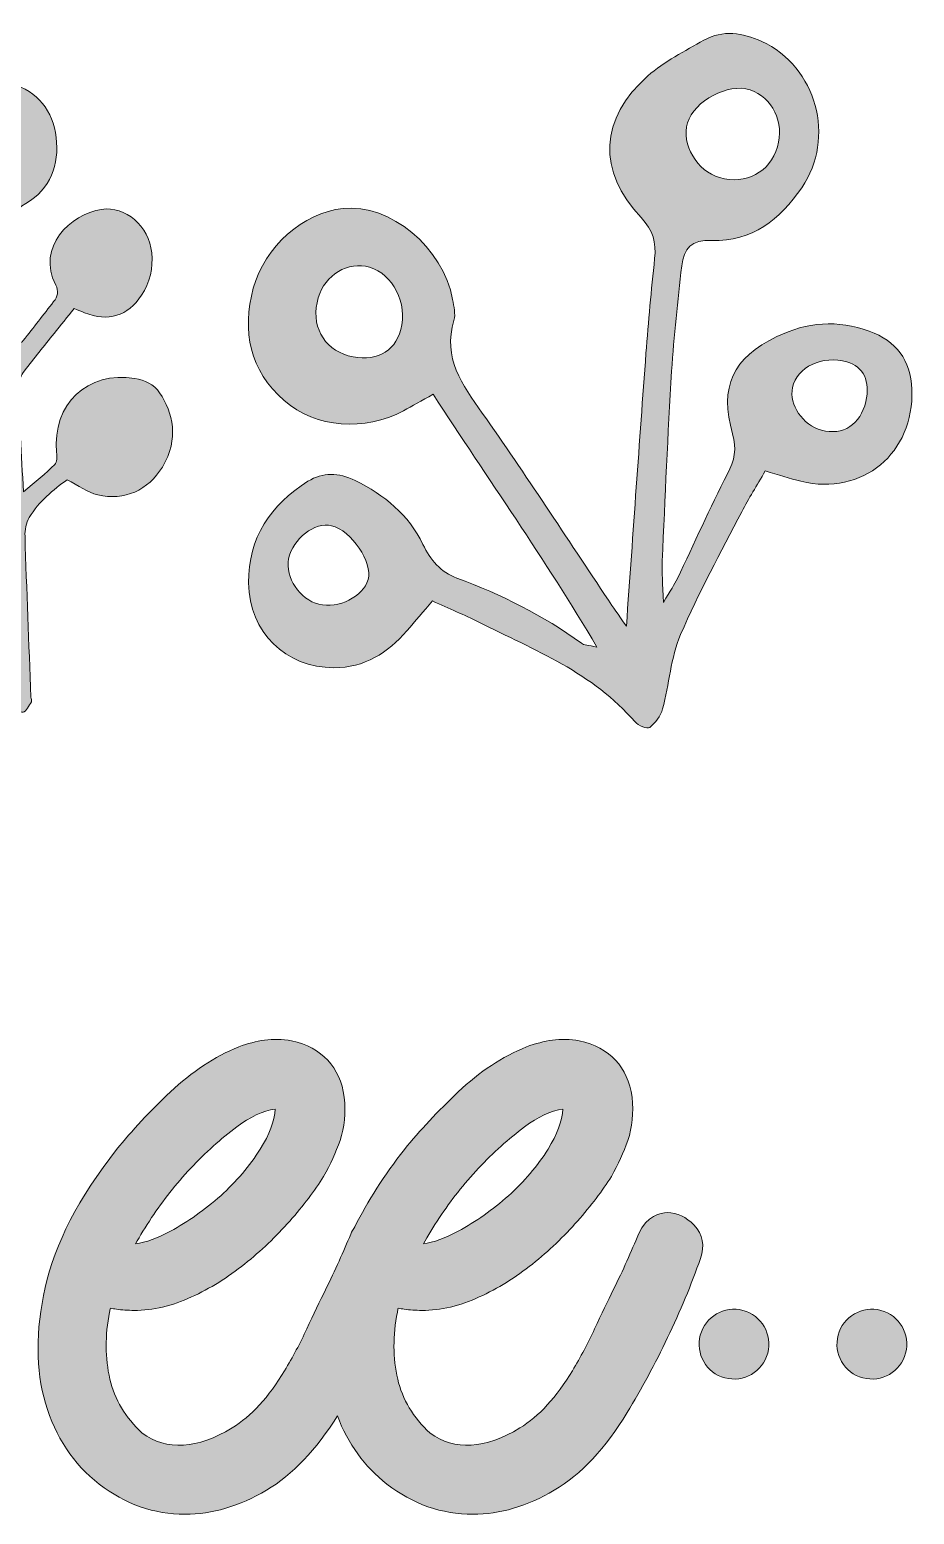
# Model space of a CAD drawing. Header units: inches. Extents: x 73 to 1007, y -1004 to -77.
# Drawn here: x 579 to 767.6, y -402.5 to -86.1 of the extents above; entities that cross this region are included whole.
import ezdxf

# ---------------------------------------------------------------- set-up
doc = ezdxf.new("R2010")
doc.units = ezdxf.units.IN
doc.header["$MEASUREMENT"] = 0
doc.layers.add('Layer 1', color=7, linetype='Continuous')

# ---------------------------------------------------------------- blocks, each defined once
blk = doc.blocks.new('block 2')
at = {"layer": 'Layer 1', "true_color": 0xffffff}
h = blk.add_hatch(color=7, dxfattribs=at)
h.dxf.hatch_style = 2
edge = h.paths.add_edge_path()
edge.add_spline(control_points=[(593.82, -396.08), (599.33, -400.36), (605.49, -402.53), (612.12, -402.53), (617.88, -402.53), (623.71, -400.81), (629.47, -397.4), (635.02, -394.12), (640.1, -388.78), (644.6, -381.53), (646.83, -387.48), (650.38, -392.36), (655.16, -396.08), (660.68, -400.36), (666.85, -402.53), (673.48, -402.53), (679.23, -402.53), (685.06, -400.81), (690.82, -397.4), (696.54, -394.02), (701.77, -388.45), (706.37, -380.85), (709.42, -375.81), (712.32, -370.44), (714.98, -364.88), (717.66, -359.28), (720.02, -353.6), (721.99, -347.99), (722.94, -345.37), (722.46, -342.85), (720.62, -340.9), (720.62, -340.9), (720.62, -340.89), (720.62, -340.89), (718.96, -339.12), (717.03, -338.23), (714.9, -338.23), (713.41, -338.23), (710.62, -338.82), (708.77, -342.84), (708.02, -344.63), (707.2, -346.54), (706.3, -348.56), (705.42, -350.55), (704.44, -352.61), (703.41, -354.67), (702.22, -357.05), (700.88, -359.86), (699.42, -363.01), (698.01, -366.03), (696.42, -369.03), (694.68, -371.92), (691.31, -377.54), (687.54, -381.65), (683.49, -384.13), (676.14, -388.61), (669.52, -389), (664.34, -385.25), (660.76, -381.9), (658.44, -378.03), (657.45, -373.73), (656.41, -369.22), (656.38, -364.44), (657.38, -359.44), (657.42, -359.18), (657.48, -358.9), (657.55, -358.61), (657.99, -358.68), (658.41, -358.75), (658.82, -358.81), (659.99, -358.98), (661.26, -359.07), (662.61, -359.07), (666.61, -359.07), (670.72, -358.11), (674.84, -356.21), (678.79, -354.4), (682.6, -352.03), (686.16, -349.19), (689.65, -346.39), (692.89, -343.31), (695.78, -340.03), (698.67, -336.75), (701.09, -333.57), (703.01, -330.51), (704.44, -327.98), (705.61, -325.39), (706.5, -322.82), (707.45, -320.03), (707.76, -316.97), (707.41, -313.62), (706.48, -307.14), (702.71, -303.1), (696.15, -301.59), (694.19, -301.24), (692.26, -301.2), (690.41, -301.46), (688.65, -301.72), (686.81, -302.19), (684.9, -302.88), (679.78, -304.96), (674.88, -308.19), (670.36, -312.48), (666, -316.61), (662.14, -320.74), (658.88, -324.77), (654.54, -330.29), (650.99, -335.83), (648.33, -341.24), (647.97, -341.76), (647.69, -342.26), (647.42, -342.84), (646.67, -344.63), (645.85, -346.54), (644.95, -348.56), (644.07, -350.55), (643.09, -352.61), (642.06, -354.67), (640.86, -357.07), (639.51, -359.88), (638.07, -363.01), (636.67, -366.02), (635.08, -369.02), (633.33, -371.92), (629.96, -377.54), (626.19, -381.65), (622.14, -384.13), (614.79, -388.61), (608.17, -389), (602.99, -385.25), (599.41, -381.9), (597.09, -378.03), (596.1, -373.73), (595.06, -369.22), (595.03, -364.44), (596.03, -359.44), (596.07, -359.18), (596.13, -358.9), (596.2, -358.61), (596.64, -358.68), (597.06, -358.75), (597.47, -358.81), (598.64, -358.98), (599.91, -359.07), (601.26, -359.07), (605.26, -359.07), (609.37, -358.11), (613.49, -356.21), (617.44, -354.4), (621.25, -352.03), (624.81, -349.19), (628.3, -346.39), (631.54, -343.31), (634.43, -340.03), (637.32, -336.75), (639.74, -333.57), (641.66, -330.51), (643.09, -327.98), (644.26, -325.39), (645.15, -322.82), (646.1, -320.03), (646.41, -316.97), (646.06, -313.62), (645.13, -307.14), (641.36, -303.1), (634.79, -301.59), (632.85, -301.24), (630.92, -301.2), (629.06, -301.46), (627.3, -301.72), (625.46, -302.19), (623.55, -302.88), (618.42, -304.96), (613.53, -308.2), (609.01, -312.48), (604.64, -316.62), (600.78, -320.75), (597.53, -324.77), (589.47, -335.01), (584.34, -344.9), (582.3, -354.17), (580.25, -363.49), (580.26, -371.79), (582.35, -378.85), (584.46, -386.02), (588.32, -391.82), (593.82, -396.08)], knot_values=[0, 0, 0, 0, 1, 1, 1, 2, 2, 2, 3, 3, 3, 4, 4, 4, 5, 5, 5, 6, 6, 6, 7, 7, 7, 8, 8, 8, 9, 9, 9, 10, 10, 10, 11, 11, 11, 12, 12, 12, 13, 13, 13, 14, 14, 14, 15, 15, 15, 16, 16, 16, 17, 17, 17, 18, 18, 18, 19, 19, 19, 20, 20, 20, 21, 21, 21, 22, 22, 22, 23, 23, 23, 24, 24, 24, 25, 25, 25, 26, 26, 26, 27, 27, 27, 28, 28, 28, 29, 29, 29, 30, 30, 30, 31, 31, 31, 32, 32, 32, 33, 33, 33, 34, 34, 34, 35, 35, 35, 36, 36, 36, 37, 37, 37, 38, 38, 38, 39, 39, 39, 40, 40, 40, 41, 41, 41, 42, 42, 42, 43, 43, 43, 44, 44, 44, 45, 45, 45, 46, 46, 46, 47, 47, 47, 48, 48, 48, 49, 49, 49, 50, 50, 50, 51, 51, 51, 52, 52, 52, 53, 53, 53, 54, 54, 54, 55, 55, 55, 56, 56, 56, 57, 57, 57, 58, 58, 58, 59, 59, 59, 60, 60, 60, 61, 61, 61, 62, 62, 62, 62], degree=3, periodic=1)
edge = h.paths.add_edge_path()
edge.add_spline(control_points=[(662.91, -344.89), (663.87, -343.18), (665.02, -341.3), (666.35, -339.28), (668.75, -335.64), (671.55, -332.11), (674.67, -328.77), (677.79, -325.44), (681.09, -322.46), (684.5, -319.93), (687.32, -317.83), (690.05, -316.56), (692.68, -316.14), (692.51, -318.72), (691.44, -321.59), (689.51, -324.67), (687.24, -328.29), (684.39, -331.63), (681.06, -334.62), (677.68, -337.63), (674.09, -340.17), (670.37, -342.17), (667.6, -343.67), (665.1, -344.58), (662.91, -344.89)], knot_values=[0, 0, 0, 0, 1, 1, 1, 2, 2, 2, 3, 3, 3, 4, 4, 4, 5, 5, 5, 6, 6, 6, 7, 7, 7, 8, 8, 8, 8], degree=3, periodic=1)
edge = h.paths.add_edge_path()
edge.add_spline(control_points=[(601.56, -344.89), (602.52, -343.18), (603.67, -341.3), (605, -339.28), (607.4, -335.65), (610.2, -332.11), (613.32, -328.77), (616.44, -325.44), (619.74, -322.46), (623.15, -319.93), (625.97, -317.83), (628.7, -316.56), (631.33, -316.14), (631.15, -318.72), (630.09, -321.59), (628.16, -324.67), (625.89, -328.28), (623.05, -331.63), (619.71, -334.62), (616.33, -337.63), (612.74, -340.17), (609.02, -342.17), (606.25, -343.67), (603.75, -344.58), (601.56, -344.89)], knot_values=[0, 0, 0, 0, 1, 1, 1, 2, 2, 2, 3, 3, 3, 4, 4, 4, 5, 5, 5, 6, 6, 6, 7, 7, 7, 8, 8, 8, 8], degree=3, periodic=1)
at = {"layer": 'Layer 1', "lineweight": 0}
for points, knots in [([(593.82, -396.08), (599.33, -400.36), (605.49, -402.53), (612.12, -402.53), (617.88, -402.53), (623.71, -400.81), (629.47, -397.4), (635.02, -394.12), (640.1, -388.78), (644.6, -381.53), (646.83, -387.48), (650.38, -392.36), (655.16, -396.08), (660.68, -400.36), (666.85, -402.53), (673.48, -402.53), (679.23, -402.53), (685.06, -400.81), (690.82, -397.4), (696.54, -394.02), (701.77, -388.45), (706.37, -380.85), (709.42, -375.81), (712.32, -370.44), (714.98, -364.88), (717.66, -359.28), (720.02, -353.6), (721.99, -347.99), (722.94, -345.37), (722.46, -342.85), (720.62, -340.9), (720.62, -340.9), (720.62, -340.89), (720.62, -340.89), (718.96, -339.12), (717.03, -338.23), (714.9, -338.23), (713.41, -338.23), (710.62, -338.82), (708.77, -342.84), (708.02, -344.63), (707.2, -346.54), (706.3, -348.56), (705.42, -350.55), (704.44, -352.61), (703.41, -354.67), (702.22, -357.05), (700.88, -359.86), (699.42, -363.01), (698.01, -366.03), (696.42, -369.03), (694.68, -371.92), (691.31, -377.54), (687.54, -381.65), (683.49, -384.13), (676.14, -388.61), (669.52, -389), (664.34, -385.25), (660.76, -381.9), (658.44, -378.03), (657.45, -373.73), (656.41, -369.22), (656.38, -364.44), (657.38, -359.44), (657.42, -359.18), (657.48, -358.9), (657.55, -358.61), (657.99, -358.68), (658.41, -358.75), (658.82, -358.81), (659.99, -358.98), (661.26, -359.07), (662.61, -359.07), (666.61, -359.07), (670.72, -358.11), (674.84, -356.21), (678.79, -354.4), (682.6, -352.03), (686.16, -349.19), (689.65, -346.39), (692.89, -343.31), (695.78, -340.03), (698.67, -336.75), (701.09, -333.57), (703.01, -330.51), (704.44, -327.98), (705.61, -325.39), (706.5, -322.82), (707.45, -320.03), (707.76, -316.97), (707.41, -313.62), (706.48, -307.14), (702.71, -303.1), (696.15, -301.59), (694.19, -301.24), (692.26, -301.2), (690.41, -301.46), (688.65, -301.72), (686.81, -302.19), (684.9, -302.88), (679.78, -304.96), (674.88, -308.19), (670.36, -312.48), (666, -316.61), (662.14, -320.74), (658.88, -324.77), (654.54, -330.29), (650.99, -335.83), (648.33, -341.24), (647.97, -341.76), (647.69, -342.26), (647.42, -342.84), (646.67, -344.63), (645.85, -346.54), (644.95, -348.56), (644.07, -350.55), (643.09, -352.61), (642.06, -354.67), (640.86, -357.07), (639.51, -359.88), (638.07, -363.01), (636.67, -366.02), (635.08, -369.02), (633.33, -371.92), (629.96, -377.54), (626.19, -381.65), (622.14, -384.13), (614.79, -388.61), (608.17, -389), (602.99, -385.25), (599.41, -381.9), (597.09, -378.03), (596.1, -373.73), (595.06, -369.22), (595.03, -364.44), (596.03, -359.44), (596.07, -359.18), (596.13, -358.9), (596.2, -358.61), (596.64, -358.68), (597.06, -358.75), (597.47, -358.81), (598.64, -358.98), (599.91, -359.07), (601.26, -359.07), (605.26, -359.07), (609.37, -358.11), (613.49, -356.21), (617.44, -354.4), (621.25, -352.03), (624.81, -349.19), (628.3, -346.39), (631.54, -343.31), (634.43, -340.03), (637.32, -336.75), (639.74, -333.57), (641.66, -330.51), (643.09, -327.98), (644.26, -325.39), (645.15, -322.82), (646.1, -320.03), (646.41, -316.97), (646.06, -313.62), (645.13, -307.14), (641.36, -303.1), (634.79, -301.59), (632.85, -301.24), (630.92, -301.2), (629.06, -301.46), (627.3, -301.72), (625.46, -302.19), (623.55, -302.88), (618.42, -304.96), (613.53, -308.2), (609.01, -312.48), (604.64, -316.62), (600.78, -320.75), (597.53, -324.77), (589.47, -335.01), (584.34, -344.9), (582.3, -354.17), (580.25, -363.49), (580.26, -371.79), (582.35, -378.85), (584.46, -386.02), (588.32, -391.82), (593.82, -396.08)], [0, 0, 0, 0, 1, 1, 1, 2, 2, 2, 3, 3, 3, 4, 4, 4, 5, 5, 5, 6, 6, 6, 7, 7, 7, 8, 8, 8, 9, 9, 9, 10, 10, 10, 11, 11, 11, 12, 12, 12, 13, 13, 13, 14, 14, 14, 15, 15, 15, 16, 16, 16, 17, 17, 17, 18, 18, 18, 19, 19, 19, 20, 20, 20, 21, 21, 21, 22, 22, 22, 23, 23, 23, 24, 24, 24, 25, 25, 25, 26, 26, 26, 27, 27, 27, 28, 28, 28, 29, 29, 29, 30, 30, 30, 31, 31, 31, 32, 32, 32, 33, 33, 33, 34, 34, 34, 35, 35, 35, 36, 36, 36, 37, 37, 37, 38, 38, 38, 39, 39, 39, 40, 40, 40, 41, 41, 41, 42, 42, 42, 43, 43, 43, 44, 44, 44, 45, 45, 45, 46, 46, 46, 47, 47, 47, 48, 48, 48, 49, 49, 49, 50, 50, 50, 51, 51, 51, 52, 52, 52, 53, 53, 53, 54, 54, 54, 55, 55, 55, 56, 56, 56, 57, 57, 57, 58, 58, 58, 59, 59, 59, 60, 60, 60, 61, 61, 61, 62, 62, 62, 62]), ([(601.56, -344.89), (602.52, -343.18), (603.67, -341.3), (605, -339.28), (607.4, -335.65), (610.2, -332.11), (613.32, -328.77), (616.44, -325.44), (619.74, -322.46), (623.15, -319.93), (625.97, -317.83), (628.7, -316.56), (631.33, -316.14), (631.15, -318.72), (630.09, -321.59), (628.16, -324.67), (625.89, -328.28), (623.05, -331.63), (619.71, -334.62), (616.33, -337.63), (612.74, -340.17), (609.02, -342.17), (606.25, -343.67), (603.75, -344.58), (601.56, -344.89)], [0, 0, 0, 0, 1, 1, 1, 2, 2, 2, 3, 3, 3, 4, 4, 4, 5, 5, 5, 6, 6, 6, 7, 7, 7, 8, 8, 8, 8]), ([(662.91, -344.89), (663.87, -343.18), (665.02, -341.3), (666.35, -339.28), (668.75, -335.64), (671.55, -332.11), (674.67, -328.77), (677.79, -325.44), (681.09, -322.46), (684.5, -319.93), (687.32, -317.83), (690.05, -316.56), (692.68, -316.14), (692.51, -318.72), (691.44, -321.59), (689.51, -324.67), (687.24, -328.29), (684.39, -331.63), (681.06, -334.62), (677.68, -337.63), (674.09, -340.17), (670.37, -342.17), (667.6, -343.67), (665.1, -344.58), (662.91, -344.89)], [0, 0, 0, 0, 1, 1, 1, 2, 2, 2, 3, 3, 3, 4, 4, 4, 5, 5, 5, 6, 6, 6, 7, 7, 7, 8, 8, 8, 8])]:
    blk.add_open_spline(points, degree=3, knots=knots, dxfattribs=at)
blk = doc.blocks.new('block 3')
at = {"layer": 'Layer 1', "true_color": 0xffffff}
h = blk.add_hatch(color=7, dxfattribs=at)
h.dxf.hatch_style = 2
edge = h.paths.add_edge_path()
edge.add_spline(control_points=[(706.19, -213.23), (707.65, -192.85), (708.96, -173.95), (710.37, -155.05), (710.87, -148.31), (711.51, -141.58), (712.22, -134.86), (712.59, -131.44), (711.9, -128.84), (709.32, -126.13), (699.95, -116.24), (700.48, -104.97), (710.77, -95.94), (714.29, -92.85), (718.6, -90.6), (722.73, -88.31), (726.76, -86.07), (730.97, -86.69), (735.03, -88.56), (746.75, -93.96), (750.85, -109.13), (743.57, -119.75), (738.91, -126.54), (732.99, -131.32), (724.41, -131), (720.1, -130.83), (718.38, -132.67), (717.98, -136.42), (717.18, -143.88), (716.29, -151.35), (715.83, -158.83), (715, -172.32), (714.44, -185.83), (713.84, -199.33), (713.73, -201.72), (713.95, -204.12), (714.07, -208.16), (715.63, -205.54), (716.45, -204.36), (717.06, -203.08), (720.63, -195.64), (723.97, -188.07), (727.76, -180.74), (729.26, -177.87), (729.74, -175.43), (728.83, -172.24), (725.96, -162.17), (728.86, -156.05), (738.27, -151.49), (744.65, -148.39), (751.23, -147.86), (757.95, -150.34), (763.7, -152.46), (766.8, -156.41), (767.04, -162.74), (767.57, -176.29), (756.54, -185.54), (743.41, -182.34), (741.02, -181.75), (738.68, -180.97), (735.79, -180.13), (733.96, -183.29), (732.25, -185.99), (730.8, -188.81), (726.34, -197.49), (721.57, -206.05), (717.75, -215.01), (715.64, -219.94), (715.31, -225.61), (713.91, -230.87), (713.51, -232.35), (712.37, -233.84), (711.16, -234.8), (710.69, -235.17), (708.7, -234.41), (708.03, -233.63), (699.09, -223.15), (686.57, -218.32), (674.77, -212.38), (671.67, -210.82), (668.46, -209.49), (664.84, -207.85), (662.91, -210.11), (661.18, -212.17), (659.42, -214.19), (655.3, -218.92), (650.33, -222.11), (643.86, -222.08), (633.52, -222.02), (625.83, -214.56), (625.67, -203.99), (625.52, -194.4), (630.41, -187.32), (638.32, -182.34), (641.44, -180.37), (644.88, -180.45), (648.36, -182.16), (654.61, -185.24), (659.79, -189.44), (662.83, -195.79), (664.43, -199.14), (666.57, -201.67), (670.08, -202.96), (679.52, -206.45), (688.44, -210.92), (696.6, -216.86), (697.14, -217.26), (698, -217.23), (699.91, -217.68), (688.78, -198.86), (676.71, -181.79), (665, -163.79), (662.46, -165.2), (660.57, -166.27), (658.66, -167.3), (650.44, -171.74), (639.99, -171.03), (633.26, -165.14), (625.91, -158.69), (624.22, -150.36), (626.67, -141.18), (629.06, -132.27), (637.32, -125.11), (645.81, -124.18), (655.81, -123.09), (667.18, -132.52), (669.14, -143.59), (669.4, -145.06), (669.83, -146.7), (669.43, -148.04), (667.02, -156.06), (671.18, -161.73), (675.48, -167.82), (684.74, -180.91), (693.44, -194.38), (702.38, -207.69), (703.34, -209.13), (704.33, -210.54), (706.19, -213.23)], knot_values=[0, 0, 0, 0, 1, 1, 1, 2, 2, 2, 3, 3, 3, 4, 4, 4, 5, 5, 5, 6, 6, 6, 7, 7, 7, 8, 8, 8, 9, 9, 9, 10, 10, 10, 11, 11, 11, 12, 12, 12, 13, 13, 13, 14, 14, 14, 15, 15, 15, 16, 16, 16, 17, 17, 17, 18, 18, 18, 19, 19, 19, 20, 20, 20, 21, 21, 21, 22, 22, 22, 23, 23, 23, 24, 24, 24, 25, 25, 25, 26, 26, 26, 27, 27, 27, 28, 28, 28, 29, 29, 29, 30, 30, 30, 31, 31, 31, 32, 32, 32, 33, 33, 33, 34, 34, 34, 35, 35, 35, 36, 36, 36, 37, 37, 37, 38, 38, 38, 39, 39, 39, 40, 40, 40, 41, 41, 41, 42, 42, 42, 43, 43, 43, 44, 44, 44, 45, 45, 45, 46, 46, 46, 46], degree=3, periodic=1)
edge = h.paths.add_edge_path()
edge.add_spline(control_points=[(738.41, -111.04), (739.93, -105.92), (737.28, -100.42), (732.55, -98.89), (727.88, -97.39), (720.68, -101.21), (719.23, -105.95), (717.86, -110.45), (721.24, -116.24), (726.05, -117.6), (731.65, -119.19), (736.8, -116.45), (738.41, -111.04)], knot_values=[0, 0, 0, 0, 1, 1, 1, 2, 2, 2, 3, 3, 3, 4, 4, 4, 4], degree=3, periodic=1)
edge = h.paths.add_edge_path()
edge.add_spline(control_points=[(646.92, -155.56), (652.43, -157.07), (656.83, -154.89), (658.11, -150.01), (659.58, -144.39), (656.45, -138.14), (651.43, -136.69), (646.87, -135.37), (641.94, -138.32), (640.51, -143.21), (638.84, -148.93), (641.51, -154.08), (646.92, -155.56)], knot_values=[0, 0, 0, 0, 1, 1, 1, 2, 2, 2, 3, 3, 3, 4, 4, 4, 4], degree=3, periodic=1)
edge = h.paths.add_edge_path()
edge.add_spline(control_points=[(643.35, -191.8), (639.77, -190.93), (635.07, -194.55), (634.2, -198.85), (633.41, -202.79), (636.57, -207.53), (640.65, -208.54), (644.77, -209.56), (650.09, -206.9), (651.13, -203.3), (652.2, -199.62), (647.6, -192.83), (643.35, -191.8)], knot_values=[0, 0, 0, 0, 1, 1, 1, 2, 2, 2, 3, 3, 3, 4, 4, 4, 4], degree=3, periodic=1)
edge = h.paths.add_edge_path()
edge.add_spline(control_points=[(747.78, -171.43), (752.35, -172.66), (756.1, -170.25), (757.24, -165.33), (758.24, -161.03), (756.74, -157.91), (753.21, -156.9), (747.97, -155.41), (742.53, -157.96), (741.61, -162.34), (740.83, -166.04), (743.75, -170.35), (747.78, -171.43)], knot_values=[0, 0, 0, 0, 1, 1, 1, 2, 2, 2, 3, 3, 3, 4, 4, 4, 4], degree=3, periodic=1)
h = blk.add_hatch(color=7, dxfattribs=at)
h.dxf.hatch_style = 2
edge = h.paths.add_edge_path()
edge.add_spline(control_points=[(563.76, -182.37), (562.16, -184.03), (561.1, -185.48), (559.73, -186.49), (554.81, -190.12), (547.32, -189.75), (542.8, -185.82), (538.27, -181.87), (537.35, -175.33), (540.51, -169.52), (543.18, -164.62), (550.29, -161.37), (555.67, -162.66), (559.18, -163.5), (561.84, -165.57), (563.17, -168.92), (563.98, -170.94), (564.66, -173.2), (564.6, -175.33), (564.52, -178.08), (565.63, -179.69), (567.78, -181.03), (569.34, -181.99), (570.78, -183.15), (572.67, -184.51), (572.77, -183.29), (572.89, -182.55), (572.87, -181.82), (572.68, -175.75), (572.42, -169.69), (572.29, -163.63), (572.25, -161.84), (571.73, -160.53), (570.25, -159.46), (566.75, -156.92), (563.3, -154.34), (559.9, -151.67), (558.38, -150.49), (557.05, -150.32), (555.5, -151.53), (554.49, -152.32), (553.4, -153.01), (552.29, -153.66), (548.5, -155.87), (544.67, -155.61), (540.96, -153.56), (537.27, -151.51), (536.17, -148.04), (536.27, -144.06), (536.47, -136.27), (540.67, -131.05), (547.84, -129.41), (550.85, -128.73), (553.38, -129.45), (555.59, -131.48), (559.1, -134.72), (560.74, -138.71), (559.75, -143.46), (559.24, -145.89), (559.92, -147.44), (561.96, -148.75), (564.21, -150.21), (566.28, -151.93), (568.46, -153.49), (569.28, -154.08), (570.17, -154.57), (571.46, -155.38), (571.36, -151.73), (571.31, -148.6), (571.19, -145.47), (571, -140.11), (570.75, -134.75), (570.57, -129.38), (570.46, -125.91), (570.48, -125.93), (567.18, -124.71), (561.97, -122.77), (558.18, -119.36), (556.45, -113.97), (555.22, -110.15), (555.72, -106.6), (558.47, -103.51), (559.09, -102.82), (559.78, -102.17), (560.34, -101.43), (564.27, -96.24), (569.55, -95.88), (575.17, -97.58), (580.73, -99.26), (584, -103.34), (584.65, -109.02), (585.31, -114.84), (583.54, -120.06), (578.18, -123.11), (575.49, -124.64), (574.74, -126.44), (574.9, -129.31), (575.32, -136.64), (575.52, -143.99), (575.81, -151.34), (575.84, -151.89), (575.94, -152.43), (576.06, -153.38), (576.78, -152.91), (577.33, -152.7), (577.64, -152.31), (579.82, -149.58), (581.93, -146.79), (584.11, -144.04), (584.99, -142.92), (585.22, -141.83), (584.54, -140.5), (580.39, -132.39), (587.65, -125.45), (594.33, -124.38), (599.43, -123.57), (604.42, -127.91), (605.01, -133.66), (605.34, -136.87), (604.65, -139.95), (602.85, -142.67), (599.92, -147.12), (595.69, -148.39), (590.71, -146.41), (590.07, -146.15), (589.42, -145.91), (588.45, -145.53), (587.06, -147.26), (585.63, -149.06), (584.19, -150.86), (582.08, -153.5), (579.91, -156.11), (577.89, -158.82), (577.23, -159.7), (576.51, -160.88), (576.55, -161.9), (576.8, -169.2), (577.24, -176.5), (577.67, -184.59), (580.24, -182.39), (582.4, -180.69), (584.34, -178.76), (584.84, -178.26), (584.82, -177.04), (584.74, -176.18), (583.78, -165.9), (591.33, -158.75), (601.41, -160.4), (603.59, -160.76), (605.48, -161.66), (606.7, -163.48), (609.49, -167.65), (610.95, -173.3), (607.28, -179.29), (604.27, -184.21), (599.19, -186.6), (593.51, -185.23), (591.34, -184.71), (589.4, -183.24), (586.96, -182.01), (584.04, -184.16), (580.95, -186.61), (578.89, -190.06), (578.22, -191.18), (577.96, -192.73), (578, -194.06), (578.35, -205.49), (578.82, -216.91), (579.26, -228.33), (579.27, -228.67), (579.49, -229.12), (579.35, -229.35), (578.84, -230.17), (578.3, -231.41), (577.59, -231.54), (576.88, -231.67), (575.73, -230.84), (575.2, -230.11), (574.71, -229.44), (574.64, -228.36), (574.61, -227.44), (574.31, -219.52), (574.03, -211.59), (573.8, -203.66), (573.7, -200.28), (573.72, -196.89), (573.71, -193.51), (573.7, -191.52), (573.03, -189.98), (571.36, -188.72), (568.78, -186.77), (566.38, -184.58), (563.76, -182.37)], knot_values=[0, 0, 0, 0, 1, 1, 1, 2, 2, 2, 3, 3, 3, 4, 4, 4, 5, 5, 5, 6, 6, 6, 7, 7, 7, 8, 8, 8, 9, 9, 9, 10, 10, 10, 11, 11, 11, 12, 12, 12, 13, 13, 13, 14, 14, 14, 15, 15, 15, 16, 16, 16, 17, 17, 17, 18, 18, 18, 19, 19, 19, 20, 20, 20, 21, 21, 21, 22, 22, 22, 23, 23, 23, 24, 24, 24, 25, 25, 25, 26, 26, 26, 27, 27, 27, 28, 28, 28, 29, 29, 29, 30, 30, 30, 31, 31, 31, 32, 32, 32, 33, 33, 33, 34, 34, 34, 35, 35, 35, 36, 36, 36, 37, 37, 37, 38, 38, 38, 39, 39, 39, 40, 40, 40, 41, 41, 41, 42, 42, 42, 43, 43, 43, 44, 44, 44, 45, 45, 45, 46, 46, 46, 47, 47, 47, 48, 48, 48, 49, 49, 49, 50, 50, 50, 51, 51, 51, 52, 52, 52, 53, 53, 53, 54, 54, 54, 55, 55, 55, 56, 56, 56, 57, 57, 57, 58, 58, 58, 59, 59, 59, 60, 60, 60, 61, 61, 61, 62, 62, 62, 63, 63, 63, 64, 64, 64, 64], degree=3, periodic=1)
at = {"layer": 'Layer 1', "lineweight": 0}
for points, knots in [([(706.19, -213.23), (707.65, -192.85), (708.96, -173.95), (710.37, -155.05), (710.87, -148.31), (711.51, -141.58), (712.22, -134.86), (712.59, -131.44), (711.9, -128.84), (709.32, -126.13), (699.95, -116.24), (700.48, -104.97), (710.77, -95.94), (714.29, -92.85), (718.6, -90.6), (722.73, -88.31), (726.76, -86.07), (730.97, -86.69), (735.03, -88.56), (746.75, -93.96), (750.85, -109.13), (743.57, -119.75), (738.91, -126.54), (732.99, -131.32), (724.41, -131), (720.1, -130.83), (718.38, -132.67), (717.98, -136.42), (717.18, -143.88), (716.29, -151.35), (715.83, -158.83), (715, -172.32), (714.44, -185.83), (713.84, -199.33), (713.73, -201.72), (713.95, -204.12), (714.07, -208.16), (715.63, -205.54), (716.45, -204.36), (717.06, -203.08), (720.63, -195.64), (723.97, -188.07), (727.76, -180.74), (729.26, -177.87), (729.74, -175.43), (728.83, -172.24), (725.96, -162.17), (728.86, -156.05), (738.27, -151.49), (744.65, -148.39), (751.23, -147.86), (757.95, -150.34), (763.7, -152.46), (766.8, -156.41), (767.04, -162.74), (767.57, -176.29), (756.54, -185.54), (743.41, -182.34), (741.02, -181.75), (738.68, -180.97), (735.79, -180.13), (733.96, -183.29), (732.25, -185.99), (730.8, -188.81), (726.34, -197.49), (721.57, -206.05), (717.75, -215.01), (715.64, -219.94), (715.31, -225.61), (713.91, -230.87), (713.51, -232.35), (712.37, -233.84), (711.16, -234.8), (710.69, -235.17), (708.7, -234.41), (708.03, -233.63), (699.09, -223.15), (686.57, -218.32), (674.77, -212.38), (671.67, -210.82), (668.46, -209.49), (664.84, -207.85), (662.91, -210.11), (661.18, -212.17), (659.42, -214.19), (655.3, -218.92), (650.33, -222.11), (643.86, -222.08), (633.52, -222.02), (625.83, -214.56), (625.67, -203.99), (625.52, -194.4), (630.41, -187.32), (638.32, -182.34), (641.44, -180.37), (644.88, -180.45), (648.36, -182.16), (654.61, -185.24), (659.79, -189.44), (662.83, -195.79), (664.43, -199.14), (666.57, -201.67), (670.08, -202.96), (679.52, -206.45), (688.44, -210.92), (696.6, -216.86), (697.14, -217.26), (698, -217.23), (699.91, -217.68), (688.78, -198.86), (676.71, -181.79), (665, -163.79), (662.46, -165.2), (660.57, -166.27), (658.66, -167.3), (650.44, -171.74), (639.99, -171.03), (633.26, -165.14), (625.91, -158.69), (624.22, -150.36), (626.67, -141.18), (629.06, -132.27), (637.32, -125.11), (645.81, -124.18), (655.81, -123.09), (667.18, -132.52), (669.14, -143.59), (669.4, -145.06), (669.83, -146.7), (669.43, -148.04), (667.02, -156.06), (671.18, -161.73), (675.48, -167.82), (684.74, -180.91), (693.44, -194.38), (702.38, -207.69), (703.34, -209.13), (704.33, -210.54), (706.19, -213.23)], [0, 0, 0, 0, 1, 1, 1, 2, 2, 2, 3, 3, 3, 4, 4, 4, 5, 5, 5, 6, 6, 6, 7, 7, 7, 8, 8, 8, 9, 9, 9, 10, 10, 10, 11, 11, 11, 12, 12, 12, 13, 13, 13, 14, 14, 14, 15, 15, 15, 16, 16, 16, 17, 17, 17, 18, 18, 18, 19, 19, 19, 20, 20, 20, 21, 21, 21, 22, 22, 22, 23, 23, 23, 24, 24, 24, 25, 25, 25, 26, 26, 26, 27, 27, 27, 28, 28, 28, 29, 29, 29, 30, 30, 30, 31, 31, 31, 32, 32, 32, 33, 33, 33, 34, 34, 34, 35, 35, 35, 36, 36, 36, 37, 37, 37, 38, 38, 38, 39, 39, 39, 40, 40, 40, 41, 41, 41, 42, 42, 42, 43, 43, 43, 44, 44, 44, 45, 45, 45, 46, 46, 46, 46]), ([(563.76, -182.37), (562.16, -184.03), (561.1, -185.48), (559.73, -186.49), (554.81, -190.12), (547.32, -189.75), (542.8, -185.82), (538.27, -181.87), (537.35, -175.33), (540.51, -169.52), (543.18, -164.62), (550.29, -161.37), (555.67, -162.66), (559.18, -163.5), (561.84, -165.57), (563.17, -168.92), (563.98, -170.94), (564.66, -173.2), (564.6, -175.33), (564.52, -178.08), (565.63, -179.69), (567.78, -181.03), (569.34, -181.99), (570.78, -183.15), (572.67, -184.51), (572.77, -183.29), (572.89, -182.55), (572.87, -181.82), (572.68, -175.75), (572.42, -169.69), (572.29, -163.63), (572.25, -161.84), (571.73, -160.53), (570.25, -159.46), (566.75, -156.92), (563.3, -154.34), (559.9, -151.67), (558.38, -150.49), (557.05, -150.32), (555.5, -151.53), (554.49, -152.32), (553.4, -153.01), (552.29, -153.66), (548.5, -155.87), (544.67, -155.61), (540.96, -153.56), (537.27, -151.51), (536.17, -148.04), (536.27, -144.06), (536.47, -136.27), (540.67, -131.05), (547.84, -129.41), (550.85, -128.73), (553.38, -129.45), (555.59, -131.48), (559.1, -134.72), (560.74, -138.71), (559.75, -143.46), (559.24, -145.89), (559.92, -147.44), (561.96, -148.75), (564.21, -150.21), (566.28, -151.93), (568.46, -153.49), (569.28, -154.08), (570.17, -154.57), (571.46, -155.38), (571.36, -151.73), (571.31, -148.6), (571.19, -145.47), (571, -140.11), (570.75, -134.75), (570.57, -129.38), (570.46, -125.91), (570.48, -125.93), (567.18, -124.71), (561.97, -122.77), (558.18, -119.36), (556.45, -113.97), (555.22, -110.15), (555.72, -106.6), (558.47, -103.51), (559.09, -102.82), (559.78, -102.17), (560.34, -101.43), (564.27, -96.24), (569.55, -95.88), (575.17, -97.58), (580.73, -99.26), (584, -103.34), (584.65, -109.02), (585.31, -114.84), (583.54, -120.06), (578.18, -123.11), (575.49, -124.64), (574.74, -126.44), (574.9, -129.31), (575.32, -136.64), (575.52, -143.99), (575.81, -151.34), (575.84, -151.89), (575.94, -152.43), (576.06, -153.38), (576.78, -152.91), (577.33, -152.7), (577.64, -152.31), (579.82, -149.58), (581.93, -146.79), (584.11, -144.04), (584.99, -142.92), (585.22, -141.83), (584.54, -140.5), (580.39, -132.39), (587.65, -125.45), (594.33, -124.38), (599.43, -123.57), (604.42, -127.91), (605.01, -133.66), (605.34, -136.87), (604.65, -139.95), (602.85, -142.67), (599.92, -147.12), (595.69, -148.39), (590.71, -146.41), (590.07, -146.15), (589.42, -145.91), (588.45, -145.53), (587.06, -147.26), (585.63, -149.06), (584.19, -150.86), (582.08, -153.5), (579.91, -156.11), (577.89, -158.82), (577.23, -159.7), (576.51, -160.88), (576.55, -161.9), (576.8, -169.2), (577.24, -176.5), (577.67, -184.59), (580.24, -182.39), (582.4, -180.69), (584.34, -178.76), (584.84, -178.26), (584.82, -177.04), (584.74, -176.18), (583.78, -165.9), (591.33, -158.75), (601.41, -160.4), (603.59, -160.76), (605.48, -161.66), (606.7, -163.48), (609.49, -167.65), (610.95, -173.3), (607.28, -179.29), (604.27, -184.21), (599.19, -186.6), (593.51, -185.23), (591.34, -184.71), (589.4, -183.24), (586.96, -182.01), (584.04, -184.16), (580.95, -186.61), (578.89, -190.06), (578.22, -191.18), (577.96, -192.73), (578, -194.06), (578.35, -205.49), (578.82, -216.91), (579.26, -228.33), (579.27, -228.67), (579.49, -229.12), (579.35, -229.35), (578.84, -230.17), (578.3, -231.41), (577.59, -231.54), (576.88, -231.67), (575.73, -230.84), (575.2, -230.11), (574.71, -229.44), (574.64, -228.36), (574.61, -227.44), (574.31, -219.52), (574.03, -211.59), (573.8, -203.66), (573.7, -200.28), (573.72, -196.89), (573.71, -193.51), (573.7, -191.52), (573.03, -189.98), (571.36, -188.72), (568.78, -186.77), (566.38, -184.58), (563.76, -182.37)], [0, 0, 0, 0, 1, 1, 1, 2, 2, 2, 3, 3, 3, 4, 4, 4, 5, 5, 5, 6, 6, 6, 7, 7, 7, 8, 8, 8, 9, 9, 9, 10, 10, 10, 11, 11, 11, 12, 12, 12, 13, 13, 13, 14, 14, 14, 15, 15, 15, 16, 16, 16, 17, 17, 17, 18, 18, 18, 19, 19, 19, 20, 20, 20, 21, 21, 21, 22, 22, 22, 23, 23, 23, 24, 24, 24, 25, 25, 25, 26, 26, 26, 27, 27, 27, 28, 28, 28, 29, 29, 29, 30, 30, 30, 31, 31, 31, 32, 32, 32, 33, 33, 33, 34, 34, 34, 35, 35, 35, 36, 36, 36, 37, 37, 37, 38, 38, 38, 39, 39, 39, 40, 40, 40, 41, 41, 41, 42, 42, 42, 43, 43, 43, 44, 44, 44, 45, 45, 45, 46, 46, 46, 47, 47, 47, 48, 48, 48, 49, 49, 49, 50, 50, 50, 51, 51, 51, 52, 52, 52, 53, 53, 53, 54, 54, 54, 55, 55, 55, 56, 56, 56, 57, 57, 57, 58, 58, 58, 59, 59, 59, 60, 60, 60, 61, 61, 61, 62, 62, 62, 63, 63, 63, 64, 64, 64, 64]), ([(738.41, -111.04), (739.93, -105.92), (737.28, -100.42), (732.55, -98.89), (727.88, -97.39), (720.68, -101.21), (719.23, -105.95), (717.86, -110.45), (721.24, -116.24), (726.05, -117.6), (731.65, -119.19), (736.8, -116.45), (738.41, -111.04)], [0, 0, 0, 0, 1, 1, 1, 2, 2, 2, 3, 3, 3, 4, 4, 4, 4]), ([(646.92, -155.56), (652.43, -157.07), (656.83, -154.89), (658.11, -150.01), (659.58, -144.39), (656.45, -138.14), (651.43, -136.69), (646.87, -135.37), (641.94, -138.32), (640.51, -143.21), (638.84, -148.93), (641.51, -154.08), (646.92, -155.56)], [0, 0, 0, 0, 1, 1, 1, 2, 2, 2, 3, 3, 3, 4, 4, 4, 4]), ([(747.78, -171.43), (752.35, -172.66), (756.1, -170.25), (757.24, -165.33), (758.24, -161.03), (756.74, -157.91), (753.21, -156.9), (747.97, -155.41), (742.53, -157.96), (741.61, -162.34), (740.83, -166.04), (743.75, -170.35), (747.78, -171.43)], [0, 0, 0, 0, 1, 1, 1, 2, 2, 2, 3, 3, 3, 4, 4, 4, 4]), ([(643.35, -191.8), (639.77, -190.93), (635.07, -194.55), (634.2, -198.85), (633.41, -202.79), (636.57, -207.53), (640.65, -208.54), (644.77, -209.56), (650.09, -206.9), (651.13, -203.3), (652.2, -199.62), (647.6, -192.83), (643.35, -191.8)], [0, 0, 0, 0, 1, 1, 1, 2, 2, 2, 3, 3, 3, 4, 4, 4, 4])]:
    blk.add_open_spline(points, degree=3, knots=knots, dxfattribs=at)

msp = doc.modelspace()

# ---------------------------------------------------------------- hatches: boundary and pattern name
at = {"layer": 'Layer 1', "true_color": 0xffffff}
h = msp.add_hatch(color=7, dxfattribs=at)
h.dxf.hatch_style = 2
edge = h.paths.add_edge_path()
edge.add_spline(control_points=[(731.05, -359.07), (735.02, -360.13), (737.38, -364.21), (736.32, -368.18), (735.25, -372.15), (731.17, -374.51), (727.2, -373.45), (723.23, -372.39), (720.88, -368.31), (721.94, -364.33), (723, -360.36), (727.08, -358.01), (731.05, -359.07)], knot_values=[0, 0, 0, 0, 1, 1, 1, 2, 2, 2, 3, 3, 3, 4, 4, 4, 4], degree=3, periodic=1)
h = msp.add_hatch(color=7, dxfattribs=at)
h.dxf.hatch_style = 2
edge = h.paths.add_edge_path()
edge.add_spline(control_points=[(760.45, -359.07), (764.42, -360.13), (766.77, -364.21), (765.71, -368.18), (764.65, -372.15), (760.57, -374.51), (756.6, -373.45), (752.62, -372.39), (750.27, -368.31), (751.33, -364.33), (752.39, -360.36), (756.47, -358.01), (760.45, -359.07)], knot_values=[0, 0, 0, 0, 1, 1, 1, 2, 2, 2, 3, 3, 3, 4, 4, 4, 4], degree=3, periodic=1)

# ---------------------------------------------------------------- linework, layer by layer
at = {"layer": 'Layer 1', "lineweight": 0}
for points in [[(731.05, -359.07), (735.02, -360.13), (737.38, -364.21), (736.32, -368.18), (735.25, -372.15), (731.17, -374.51), (727.2, -373.45), (723.23, -372.39), (720.88, -368.31), (721.94, -364.33), (723, -360.36), (727.08, -358.01), (731.05, -359.07)], [(760.45, -359.07), (764.42, -360.13), (766.77, -364.21), (765.71, -368.18), (764.65, -372.15), (760.57, -374.51), (756.6, -373.45), (752.62, -372.39), (750.27, -368.31), (751.33, -364.33), (752.39, -360.36), (756.47, -358.01), (760.45, -359.07)]]:
    msp.add_open_spline(points, degree=3, knots=[0, 0, 0, 0, 1, 1, 1, 2, 2, 2, 3, 3, 3, 4, 4, 4, 4], dxfattribs=at)

# ---------------------------------------------------------------- block references
at = {"layer": 'Layer 1'}
for name in ['block 3', 'block 2']:
    msp.add_blockref(name, (0, 0), dxfattribs=at)

doc.saveas('drawing.dxf')
